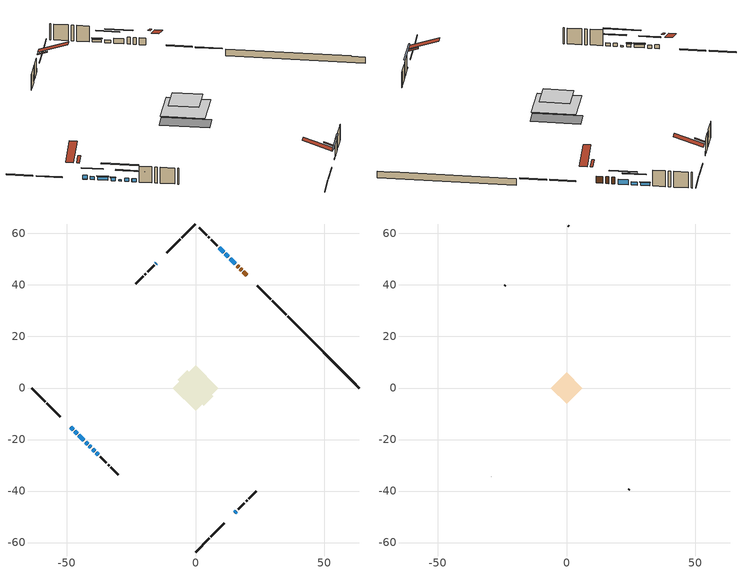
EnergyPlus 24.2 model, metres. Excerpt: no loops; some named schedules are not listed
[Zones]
conditioned space
 floor adiabatic (AdiabaticFloorConstruction): -8.89,0 0,8.89 8.89,0 0,-8.89 z3
 floor foundation (Slab1 construction): -6.97,3.13 -3.13,6.97 6.97,-3.13 3.13,-6.97 z-1.51
 wall outside (RimJoist1 construction): 0,-63.68 5.36,-58.32 / -63.68,0 -58.32,-5.36 / 0,63.68 -5.36,58.32 / 35.15,28.53 29.79,33.89 z0.56:0.86
 wall outside (RimJoist2 construction): 6.02,-57.66 11.25,-52.44 / -57.66,-6.02 -52.44,-11.25 / -6.02,57.66 -11.25,52.44 / 29.13,34.55 23.9,39.78 z0.56:0.86
 wall outside (AdiabaticWallConstruction 1): 19.85,43.84 18.56,45.13 / 17.9,45.78 17.38,46.3 / 16.73,46.96 16.12,47.56 z0.56:2.59
 wall outside (AdiabaticWallConstruction): -48.38,-15.3 -47.48,-16.2 / -15.3,48.38 -15.45,48.23 z0.56:1.78; -46.82,-16.86 -46.01,-17.67 / -42.65,-21.03 -41.84,-21.84 / -38.49,-25.19 -37.68,-26 / 12.81,50.87 11.63,52.06 / 10.97,52.71 9.19,54.49 z0.56:1.48; -45.36,-18.32 -43.31,-20.37 z0.56:1.58; 15.3,-48.38 15.88,-47.8 / -41.19,-22.49 -40.61,-23.07 z0.56:0.92; 15.46,48.22 13.47,50.21 z0.56:2.08; -39.96,-23.73 -39.15,-24.54 z0.56:1.5
 wall outside (Wall1 construction): 16.53,-47.15 19,-44.68 / -37.03,-26.66 -34.56,-29.12 / -16.11,47.57 -18.58,45.11 / 8.53,55.15 6.07,57.61 z0.56:5.44
 wall outside (Wall2 construction): 19.66,-44.03 20.09,-43.6 / -33.9,-29.78 -33.47,-30.21 / -19.23,44.45 -19.66,44.02 / 5.41,58.27 4.98,58.7 z0.56:5.44
 wall outside (Wall3 construction): 20.74,-42.94 23.6,-40.08 / -32.82,-30.87 -29.96,-33.72 / -20.32,43.36 -23.17,40.51 / 4.33,59.36 1.47,62.21 z0.56:5.44
 wall foundation (FoundationWall1 construction): 35.81,27.88,-1.51 35.81,27.88,0.56 60.89,2.79,0.56 60.89,2.79,0.41 63.68,0,0.41 63.68,0,-1.51
 window (WindowConstruction 8): -48.38,-15.3 -47.48,-16.2 z0.56:1.78
 window (WindowConstruction 5): -46.82,-16.86 -46.01,-17.67 z0.56:1.47
 window (WindowConstruction 6): -45.36,-18.33 -43.31,-20.37 z0.56:1.57
 window (WindowConstruction 7): -42.65,-21.03 -41.84,-21.84 z0.56:1.47
 window (WindowConstruction 10): 15.3,-48.38 15.88,-47.8 z0.56:0.92
 window (WindowConstruction 11): -41.19,-22.49 -40.61,-23.07 z0.56:0.92
 window (WindowConstruction 9): -15.3,48.38 -15.45,48.23 z0.56:1.78
 window (WindowConstruction): 15.46,48.22 13.47,50.21 z0.56:2.08
 window (WindowConstruction 1): -39.96,-23.73 -39.15,-24.53 z0.56:1.5
 window (WindowConstruction 2): -38.49,-25.19 -37.68,-26 z0.56:1.47
 window (WindowConstruction 3): 12.81,50.87 11.63,52.06 z0.56:1.47
 window (WindowConstruction 4): 10.97,52.71 9.19,54.49 z0.56:1.47
 door (Door): 19.85,43.84 18.56,45.13 z0.56:2.59
 door (Door 1): 17.9,45.78 17.38,46.3 z0.56:2.59
 door (Door 2): 16.73,46.96 16.12,47.56 z0.56:2.59
 ceiling adiabatic (AdiabaticFloorConstruction): 0,-8.89 8.89,0 0,8.89 -8.89,0 z3
 roof outside (Roof2 construction): 14.65,-49.04,5.44 12.67,-47.06,6.37 12.14,-47.58,6.37 14.12,-49.56,5.44; -49.04,-14.65,5.44 -47.06,-12.67,6.37 -47.58,-12.14,6.37 -49.56,-14.12,5.44; -14.65,49.04,5.44 -12.67,47.06,6.37 -12.14,47.58,6.37 -14.12,49.56,5.44; 20.5,43.18,5.44 18.52,41.2,6.37 19.05,40.68,6.37 21.03,42.66,5.44
attic - vented
 floor to conditioned space (Floor1 construction Reversed): -6.1,0 0,6.1 6.1,0 0,-6.1 z5.44
 wall outside (Wall4 construction): 24.25,-39.43 24.41,-39.27 / -29.31,-34.38 -29.15,-34.53 / -23.83,39.85 -23.99,39.69 / 0.82,62.87 0.66,63.03 z0.56:5.44
 roof outside (Roof1 construction): 13.47,-50.21,5.44 7.53,-44.27,8.24 5.96,-45.84,8.24 11.9,-51.78,5.44; -50.21,-13.47,5.44 -44.27,-7.53,8.24 -45.84,-5.96,8.24 -51.78,-11.9,5.44; -13.47,50.21,5.44 -7.53,44.27,8.24 -5.96,45.84,8.24 -11.9,51.78,5.44; 21.68,42,5.44 15.74,36.06,8.24 17.31,34.49,8.24 23.25,40.43,5.44
shading: -44.19,-19.49 -48.65,-15.04 -48.94,-15.33 -44.48,-19.78 z4.05; -43.17,-20.52 -45.5,-18.18 -45.79,-18.47 -43.46,-20.81 z1.78; -41.7,-21.98 -42.79,-20.89 -43.09,-21.18 -41.99,-22.27 z1.68; 19.36,-44.32 11.82,-51.86 12.11,-52.15 19.65,-44.61 z5.85; -37.13,-26.55 -44.67,-19.01 -44.96,-19.3 -37.42,-26.85 z5.85; 11.65,52.04 17.29,46.4 17.58,46.69 11.94,52.33 z4.66; -37.32,-26.36 -41.78,-21.9 -42.07,-22.19 -37.61,-26.65 z4.08; -35.86,-27.82 -40.31,-23.37 -40.6,-23.66 -36.15,-28.11 z4.05; 9.8,53.88 14.64,49.05 14.93,49.34 10.09,54.17 z4.05; 9.05,54.63 11.11,52.57 11.4,52.86 9.34,54.92 z1.68
[Building]
Building 1: Terrain=Suburbs
[Site:Location]
Erieau AUT_ON: Latitude {deg}=42.25; Longitude {deg}=-81.9; Time Zone {hr}=-5; Elevation {m}=178; Keep Site Location Information=Yes
[Site:GroundTemperature:Shallow]
5.2292, 3.30147, 3.1471, 4.0619, 7.73432, 11.3896, 14.5586, 16.5661, 16.7366, 15.1039, 12.0157, 8.47254
[Site:WaterMainsTemperature]
Calculation Method=Schedule; Temperature Schedule=mains temperature schedule
[Material] Roughness=Rough; Thermal Absorptance=0.9
Name | Thickness {m} | Conductivity {W/m-K} | Density {kg/m3} | Specific Heat {J/kg-K} | Solar Absorptance | Visible Absorptance
asphalt or fiberglass shingles | 0.00635 | 0.162714 | 1121.4 | 1465.45 | 0.4 | 0.4
ceiling loosefill ins | 0.169333 | 0.0480833 | 16.02 | 1046.75 | 0.7 | 0.7
ceiling stud and cavity | 0.1397 | 1.34462 | 65.682 | 1177.47 | 0.7 | 0.7
concrete 4.0 in. | 0.1016 | 1.803125 | 2242.8 | 837.4 | 0.7 | 0.7
concrete 8.0 in. | 0.2032 | 1.803125 | 2242.8 | 837.4 | 0.7 | 0.7
door material | 0.04445 | 0.053851 | 512.64 | 1214.23 | 0.7 | 0.7
door material 1 | 0.04445 | 0.188738 | 512.64 | 1214.23 | 0.7 | 0.7
exterior vertical ins | 0.00748785 | 0.029427 | 32.04 | 1214.23 | 0.7 | 0.7
floor covering | 0.0127 | 0.0433444 | 54.468 | 1339.84 | 0.6 | 0.6
floor rigid ins; wall rigid ins | 0.512978 | 0.029427 | 32.04 | 1214.23 | 0.7 | 0.7
floor stud and cavity | 0.1397 | 1.75129 | 37.0049 | 1207.88 | 0.7 | 0.7
furniture material conditioned space 1 | 0.1524 | 0.115458 | 640.8 | 1214.23 | 0.6 | 0.6
gypsum board | 0.0127 | 0.160291 | 801 | 837.4 | 0.6 | 0.6
gypsum board 1 | 0.0127 | 0.160291 | 801 | 837.4 | 0.7 | 0.7
osb sheathing 0.5 in. | 0.0127 | 0.115458 | 512.64 | 1214.23 | 0.7 | 0.7
osb sheathing 0.75 in. | 0.01905 | 0.115458 | 512.64 | 1214.23 | 0.7 | 0.7
osb sheathing 2.0 in. | 0.0508 | 0.115458 | 512.64 | 1214.23 | 0.7 | 0.7
rim joist rigid ins | 0.051816 | 0.029427 | 32.04 | 1214.23 | 0.7 | 0.7
rim joist stud and cavity | 0.0508 | 0.0296634 | 125.044 | 1163.47 | 0.6 | 0.6
rim joist stud and cavity 1 | 0.0508 | 0.308293 | 125.044 | 1163.47 | 0.6 | 0.6
roof stud and cavity | 0.2032 | 0.120487 | 78.34581 | 1123.46 | 0.7 | 0.7
slab rigid ins | 0.00569924 | 0.029427 | 32.04 | 1214.23 | 0.7 | 0.7
wall stud and cavity | 0.1397 | 0.0823012 | 139.0536 | 1170.24 | 0.7 | 0.7
wall stud and cavity 1 | 0.1397 | 0.120759 | 139.0536 | 1170.24 | 0.7 | 0.7
wall stud and cavity 2 | 0.1397 | 0.0940029 | 139.0536 | 1170.24 | 0.7 | 0.7
wall stud and cavity 3 | 0.0889 | 6.1454 | 50.32683 | 1063.81 | 0.6 | 0.6
wall stud and cavity 4 | 0.0889 | 0.380278 | 52.3479 | 1209.89 | 0.7 | 0.7
wall stud and cavity 5 | 0.0889 | 0.391764 | 83.0341 | 1211.67 | 0.7 | 0.7
wood siding | 0.0254 | 0.102417 | 544.68 | 1172.36 | 0.4 | 0.4
wood siding 1 | 0.00254 | 0.102417 | 544.68 | 1172.36 | 0.4 | 0.4
wood siding 2; wood siding 3; wood siding 4 | 0.0254 | 0.102417 | 544.68 | 1172.36 | 0.7 | 0.7
[WindowMaterial:SimpleGlazingSystem]
Name | U-Factor {W/m2-K} | Solar Heat Gain Coefficient
WindowMaterial | 2.91622 | 0.64
WindowMaterial 1 | 2.9378 | 0.65
WindowMaterial 2 | 3.00196 | 0.53
WindowMaterial 3 | 3.02808 | 0.5
WindowMaterial 4 | 2.97698 | 0.57
WindowMaterial 5 | 3.02297 | 0.49
WindowMaterial 6 | 4.03195 | 0.38
WindowMaterial 7 | 3.06612 | 0.36
[Construction]
AdiabaticFloorConstruction: floor stud and cavity, floor rigid ins, osb sheathing 0.75 in., floor covering
AdiabaticWallConstruction: wood siding 3, wall rigid ins, wall stud and cavity 4, gypsum board
AdiabaticWallConstruction 1: wood siding 4, wall rigid ins, wall stud and cavity 4, gypsum board
Door; Door 2: door material
Door 1: door material 1
Floor1 construction Reversed: gypsum board, ceiling stud and cavity, ceiling loosefill ins
FoundationWall1 construction: concrete 8.0 in., gypsum board 1
furniture construction conditioned space 1: furniture material conditioned space 1
PartitionWallConstruction: gypsum board, wall stud and cavity 5, gypsum board
RimJoist1 construction: wood siding 2, osb sheathing 2.0 in., rim joist stud and cavity
RimJoist2 construction: wood siding 2, rim joist rigid ins, osb sheathing 2.0 in., rim joist stud and cavity 1
Roof1 construction: asphalt or fiberglass shingles
Roof2 construction: asphalt or fiberglass shingles, osb sheathing 0.75 in., roof stud and cavity, gypsum board
Slab1 construction: slab rigid ins, concrete 4.0 in.
Wall1 construction: wood siding, osb sheathing 0.5 in., wall stud and cavity, gypsum board
Wall2 construction: wood siding, osb sheathing 0.5 in., wall stud and cavity 1, gypsum board
Wall3 construction: wood siding, osb sheathing 0.5 in., wall stud and cavity 2, gypsum board
Wall4 construction: wood siding 1, wall stud and cavity 3
WindowConstruction: WindowMaterial
WindowConstruction 1: WindowMaterial 1
WindowConstruction 10; WindowConstruction 11: WindowMaterial 7
WindowConstruction 2; WindowConstruction 5; WindowConstruction 7: WindowMaterial 2
WindowConstruction 3; WindowConstruction 4: WindowMaterial 3
WindowConstruction 6: WindowMaterial 4
WindowConstruction 8: WindowMaterial 5
WindowConstruction 9: WindowMaterial 6
[Zone] Multiplier=1; Part of Total Floor Area=Yes
Name | Volume {m3}
attic - vented | 33.8227
conditioned space | 572.2
[Space]
Name | Zone | Volume {m3}
attic - vented 1 | attic - vented | 33.8227
conditioned space 1 | conditioned space | 572.2
[ZoneInfiltration:EffectiveLeakageArea]
infil attic - vented 1: Zone or Space=attic - vented 1; Schedule=Always On Discrete; Effective Air Leakage Area {cm2}=3571.2; Stack Coefficient=0.000533861; Wind Coefficient=1.56111e-05
[ZoneMixing]
whole house fan mix: Zone or Space=attic - vented; Schedule=Always On Continuous; Design Flow Rate Calculation Method=Flow/Zone; Design Flow Rate {m3/s}=0; Source Zone or Space=conditioned space
[SurfaceProperty:ExposedFoundationPerimeter]
Slab1: Exposed Perimeter Calculation Method=TotalExposedPerimeter; Total Exposed Perimeter {m}=39.422
[InternalMass] Zone or ZoneList=conditioned space; Space or SpaceList=conditioned space 1
Name | Construction | Surface Area {m2}
furniture mass conditioned space 1 | furniture construction conditioned space 1 | 94.2799
partition wall mass | PartitionWallConstruction | 235.7
[Lights]
interior lighting: Zone or ZoneList or Space or SpaceList=conditioned space 1; Schedule=interior lighting schedule; Design Level Calculation Method=LightingLevel; Lighting Level {W}=343.2; Return Air Fraction=0; Fraction Radiant=0.6; Fraction Visible=0.2; Fraction Replaceable=1
[People]
occupants: Zone or ZoneList or Space or SpaceList=conditioned space 1; Number of People Schedule=occupants schedule; Number of People Calculation Method=People; Number of People=3; Fraction Radiant=0.314171; Sensible Heat Fraction=0.56303; Activity Level Schedule=occupants activity schedule; Carbon Dioxide Generation Rate {m3/s-W}=0; Enable ASHRAE 55 Comfort Warnings=No; Mean Radiant Temperature Calculation Type=EnclosureAveraged
[ElectricEquipment] Zone or ZoneList or Space or SpaceList=conditioned space 1; Design Level Calculation Method=EquipmentLevel
Name | Schedule | Design Level {W} | Fraction Latent | Fraction Radiant | Fraction Lost
clothes dryer | clothes dryer schedule | 140.772 | 0.015 | 0.081 | 0.85
clothes washer | clothes washer schedule | 32.1985 | 0.03 | 0.162 | 0.7
cooking range | cooking range schedule | 215.147 | 0.08 | 0.432 | 0.2
dishwasher | dishwasher schedule | 66.8632 | 0.3 | 0.18 | 0.4
fridge | fridge schedule | 72.9452 | 0 | 0.6 | 0
mech vent bath fan 0 | mech vent bath fan 0 schedule | 50.2 | 0 | 0 | 1
mech vent bath fan 1 | mech vent bath fan 1 schedule | 50.2 | 0 | 0 | 1
mech vent house fan | mech vent house fan schedule | 0 | 0 | 0 | 1
mech vent house fan cfis | mech vent house fan cfis schedule | 0 | 0 | 0 | 0
misc plug loads | misc plug loads schedule | 494.7 | 0.045 | 0.513 | 0.1
whole house fan | Always On Discrete | 0 | 0 | 0 | 1
[OtherEquipment] Zone or ZoneList or Space or SpaceList=conditioned space 1; Design Level Calculation Method=EquipmentLevel
Name | Fuel Type | Schedule | Design Level {W} | Fraction Latent | Fraction Radiant | Fraction Lost
clothes dryer 1 | Electricity | clothes dryer schedule | 0 | 0.015 | 0.081 | 0.85
cooking range 1 | Electricity | cooking range schedule | 0 | 0.08 | 0.432 | 0.2
general water use latent | None | general water use schedule | 62.594 | 1 | 0 | 0
general water use sensible | None | general water use schedule | -61.6891 | 0 | 0.6 | 0
mech vent house fan latent load | None | Always On Discrete | 0 | 1 | 0 | 0
mech vent house fan sensible load | None | Always On Discrete | 0 | 0 | 0 | 0
water heater energy adjustment1 | NaturalGas | Always On Discrete | 0.01 | 0 | 0 | 1
[ZoneInfiltration:DesignFlowRate] Zone or ZoneList or Space or SpaceList=conditioned space 1; Schedule=Always On Discrete; Design Flow Rate Calculation Method=Flow/Zone; Design Flow Rate {m3/s}=0
infil flow; natural vent flow; whole house fan flow
[Foundation:Kiva]
Foundation Kiva 1: Initial Indoor Air Temperature {C}=18; Wall Height Above Grade {m}=0.559979; Wall Depth Below Slab {m}=0.2032; Custom Block Material Name 1=exterior vertical ins; Custom Block Depth 1 {m}=2.06999; Custom Block X Position 1 {m}=0.2159; Custom Block Z Position 1 {m}=0
[Foundation:Kiva:Settings]
Soil Conductivity {W/m-K}=0.849921; Soil Density {kg/m3}=1842.3; Soil Specific Heat {J/kg-K}=418.7; Ground Solar Absorptivity=0.9; Ground Thermal Absorptivity=0.9; Ground Surface Roughness {m}=0.03; Far-Field Width {m}=40; Deep-Ground Boundary Condition=ZeroFlux; Deep-Ground Depth {m}=40; Minimum Cell Dimension {m}=0.2; Maximum Cell Growth Coefficient=3; Simulation Timestep=Timestep
[Exterior:Lights]
exterior lighting: Schedule=exterior lighting schedule; Design Level {W}=75.6
[Schedule:Constant]
Name | Hourly Value
Always On Continuous; mech vent house fan schedule; mech vent house fan cfis schedule; Always On Discrete | 1
occupants activity schedule | 117.228
fridge schedule | 0
[Schedule:Week:Daily]
interior lighting schedule Week Rule - Jan1-Jan27: interior lighting schedule day, interior lighting schedule day, interior lighting schedule day, interior lighting schedule day, interior lighting schedule day, interior lighting schedule day, interior lighting schedule day, interior lighting schedule default day, interior lighting schedule default day, interior lighting schedule default day, interior lighting schedule default day, interior lighting schedule default day
interior lighting schedule Week Rule - Jan28-Feb3: interior lighting schedule day, interior lighting schedule day, interior lighting schedule day, interior lighting schedule day, interior lighting schedule day 1, interior lighting schedule day 1, interior lighting schedule day 1, interior lighting schedule default day, interior lighting schedule default day, interior lighting schedule default day, interior lighting schedule default day, interior lighting schedule default day
interior lighting schedule Week Rule - Feb4-Feb24: interior lighting schedule day 1, interior lighting schedule day 1, interior lighting schedule day 1, interior lighting schedule day 1, interior lighting schedule day 1, interior lighting schedule day 1, interior lighting schedule day 1, interior lighting schedule default day, interior lighting schedule default day, interior lighting schedule default day, interior lighting schedule default day, interior lighting schedule default day
interior lighting schedule Week Rule - Feb25-Mar3: interior lighting schedule day 1, interior lighting schedule day 1, interior lighting schedule day 1, interior lighting schedule day 1, interior lighting schedule day 2, interior lighting schedule day 2, interior lighting schedule day 2, interior lighting schedule default day, interior lighting schedule default day, interior lighting schedule default day, interior lighting schedule default day, interior lighting schedule default day
interior lighting schedule Week Rule - Mar4-Mar31: interior lighting schedule day 2, interior lighting schedule day 2, interior lighting schedule day 2, interior lighting schedule day 2, interior lighting schedule day 2, interior lighting schedule day 2, interior lighting schedule day 2, interior lighting schedule default day, interior lighting schedule default day, interior lighting schedule default day, interior lighting schedule default day, interior lighting schedule default day
interior lighting schedule Week Rule - Apr1-Apr28: interior lighting schedule day 3, interior lighting schedule day 3, interior lighting schedule day 3, interior lighting schedule day 3, interior lighting schedule day 3, interior lighting schedule day 3, interior lighting schedule day 3, interior lighting schedule default day, interior lighting schedule default day, interior lighting schedule default day, interior lighting schedule default day, interior lighting schedule default day
interior lighting schedule Week Rule - Apr29-May5: interior lighting schedule day 3, interior lighting schedule day 3, interior lighting schedule day 4, interior lighting schedule day 4, interior lighting schedule day 4, interior lighting schedule day 4, interior lighting schedule day 4, interior lighting schedule default day, interior lighting schedule default day, interior lighting schedule default day, interior lighting schedule default day, interior lighting schedule default day
interior lighting schedule Week Rule - May6-May26: interior lighting schedule day 4, interior lighting schedule day 4, interior lighting schedule day 4, interior lighting schedule day 4, interior lighting schedule day 4, interior lighting schedule day 4, interior lighting schedule day 4, interior lighting schedule default day, interior lighting schedule default day, interior lighting schedule default day, interior lighting schedule default day, interior lighting schedule default day
interior lighting schedule Week Rule - May27-Jun2: interior lighting schedule day 4, interior lighting schedule day 4, interior lighting schedule day 4, interior lighting schedule day 4, interior lighting schedule day 4, interior lighting schedule day 5, interior lighting schedule day 5, interior lighting schedule default day, interior lighting schedule default day, interior lighting schedule default day, interior lighting schedule default day, interior lighting schedule default day
interior lighting schedule Week Rule - Jun3-Jun30: interior lighting schedule day 5, interior lighting schedule day 5, interior lighting schedule day 5, interior lighting schedule day 5, interior lighting schedule day 5, interior lighting schedule day 5, interior lighting schedule day 5, interior lighting schedule default day, interior lighting schedule default day, interior lighting schedule default day, interior lighting schedule default day, interior lighting schedule default day
interior lighting schedule Week Rule - Jul1-Jul28: interior lighting schedule day 6, interior lighting schedule day 6, interior lighting schedule day 6, interior lighting schedule day 6, interior lighting schedule day 6, interior lighting schedule day 6, interior lighting schedule day 6, interior lighting schedule default day, interior lighting schedule default day, interior lighting schedule default day, interior lighting schedule default day, interior lighting schedule default day
interior lighting schedule Week Rule - Jul29-Aug4: interior lighting schedule day 6, interior lighting schedule day 6, interior lighting schedule day 6, interior lighting schedule day 7, interior lighting schedule day 7, interior lighting schedule day 7, interior lighting schedule day 7, interior lighting schedule default day, interior lighting schedule default day, interior lighting schedule default day, interior lighting schedule default day, interior lighting schedule default day
interior lighting schedule Week Rule - Aug5-Aug25: interior lighting schedule day 7, interior lighting schedule day 7, interior lighting schedule day 7, interior lighting schedule day 7, interior lighting schedule day 7, interior lighting schedule day 7, interior lighting schedule day 7, interior lighting schedule default day, interior lighting schedule default day, interior lighting schedule default day, interior lighting schedule default day, interior lighting schedule default day
interior lighting schedule Week Rule - Aug26-Sep1: interior lighting schedule day 7, interior lighting schedule day 7, interior lighting schedule day 7, interior lighting schedule day 7, interior lighting schedule day 7, interior lighting schedule day 7, interior lighting schedule day 8, interior lighting schedule default day, interior lighting schedule default day, interior lighting schedule default day, interior lighting schedule default day, interior lighting schedule default day
interior lighting schedule Week Rule - Sep2-Sep29: interior lighting schedule day 8, interior lighting schedule day 8, interior lighting schedule day 8, interior lighting schedule day 8, interior lighting schedule day 8, interior lighting schedule day 8, interior lighting schedule day 8, interior lighting schedule default day, interior lighting schedule default day, interior lighting schedule default day, interior lighting schedule default day, interior lighting schedule default day
interior lighting schedule Week Rule - Sep30-Oct6: interior lighting schedule day 8, interior lighting schedule day 9, interior lighting schedule day 9, interior lighting schedule day 9, interior lighting schedule day 9, interior lighting schedule day 9, interior lighting schedule day 9, interior lighting schedule default day, interior lighting schedule default day, interior lighting schedule default day, interior lighting schedule default day, interior lighting schedule default day
interior lighting schedule Week Rule - Oct7-Oct27: interior lighting schedule day 9, interior lighting schedule day 9, interior lighting schedule day 9, interior lighting schedule day 9, interior lighting schedule day 9, interior lighting schedule day 9, interior lighting schedule day 9, interior lighting schedule default day, interior lighting schedule default day, interior lighting schedule default day, interior lighting schedule default day, interior lighting schedule default day
interior lighting schedule Week Rule - Oct28-Nov3: interior lighting schedule day 9, interior lighting schedule day 9, interior lighting schedule day 9, interior lighting schedule day 9, interior lighting schedule day 10, interior lighting schedule day 10, interior lighting schedule day 10, interior lighting schedule default day, interior lighting schedule default day, interior lighting schedule default day, interior lighting schedule default day, interior lighting schedule default day
interior lighting schedule Week Rule - Nov4-Nov24: interior lighting schedule day 10, interior lighting schedule day 10, interior lighting schedule day 10, interior lighting schedule day 10, interior lighting schedule day 10, interior lighting schedule day 10, interior lighting schedule day 10, interior lighting schedule default day, interior lighting schedule default day, interior lighting schedule default day, interior lighting schedule default day, interior lighting schedule default day
interior lighting schedule Week Rule - Nov25-Dec1: interior lighting schedule day 10, interior lighting schedule day 10, interior lighting schedule day 10, interior lighting schedule day 10, interior lighting schedule day 10, interior lighting schedule day 10, interior lighting schedule day 11, interior lighting schedule default day, interior lighting schedule default day, interior lighting schedule default day, interior lighting schedule default day, interior lighting schedule default day
interior lighting schedule Week Rule - Dec2-Dec31: interior lighting schedule day 11, interior lighting schedule day 11, interior lighting schedule day 11, interior lighting schedule day 11, interior lighting schedule day 11, interior lighting schedule day 11, interior lighting schedule day 11, interior lighting schedule default day, interior lighting schedule default day, interior lighting schedule default day, interior lighting schedule default day, interior lighting schedule default day
occupants schedule Week Rule - Jan1-Dec31: occupants schedule day, occupants schedule day, occupants schedule day, occupants schedule day, occupants schedule day, occupants schedule day, occupants schedule day, occupants schedule default day, occupants schedule default day, occupants schedule default day, occupants schedule default day, occupants schedule default day
clothes dryer schedule Week Rule - Jan1-Dec31: clothes dryer schedule day, clothes dryer schedule day, clothes dryer schedule day, clothes dryer schedule day, clothes dryer schedule day, clothes dryer schedule day, clothes dryer schedule day, clothes dryer schedule default day, clothes dryer schedule default day, clothes dryer schedule default day, clothes dryer schedule default day, clothes dryer schedule default day
clothes washer schedule Week Rule - Jan1-Dec31: clothes washer schedule day, clothes washer schedule day, clothes washer schedule day, clothes washer schedule day, clothes washer schedule day, clothes washer schedule day, clothes washer schedule day, clothes washer schedule default day, clothes washer schedule default day, clothes washer schedule default day, clothes washer schedule default day, clothes washer schedule default day
cooking range schedule Week Rule - Jan1-Dec31: cooking range schedule day, cooking range schedule day, cooking range schedule day, cooking range schedule day, cooking range schedule day, cooking range schedule day, cooking range schedule day, cooking range schedule default day, cooking range schedule default day, cooking range schedule default day, cooking range schedule default day, cooking range schedule default day
dishwasher schedule Week Rule - Jan1-Dec31: dishwasher schedule day, dishwasher schedule day, dishwasher schedule day, dishwasher schedule day, dishwasher schedule day, dishwasher schedule day, dishwasher schedule day, dishwasher schedule default day, dishwasher schedule default day, dishwasher schedule default day, dishwasher schedule default day, dishwasher schedule default day
mech vent bath fan 0 schedule Week Rule - Jan1-Dec31: mech vent bath fan 0 schedule day, mech vent bath fan 0 schedule day, mech vent bath fan 0 schedule day, mech vent bath fan 0 schedule day, mech vent bath fan 0 schedule day, mech vent bath fan 0 schedule day, mech vent bath fan 0 schedule day, mech vent bath fan 0 schedule default day, mech vent bath fan 0 schedule default day, mech vent bath fan 0 schedule default day, mech vent bath fan 0 schedule default day, mech vent bath fan 0 schedule default day
mech vent bath fan 1 schedule Week Rule - Jan1-Dec31: mech vent bath fan 1 schedule day, mech vent bath fan 1 schedule day, mech vent bath fan 1 schedule day, mech vent bath fan 1 schedule day, mech vent bath fan 1 schedule day, mech vent bath fan 1 schedule day, mech vent bath fan 1 schedule day, mech vent bath fan 1 schedule default day, mech vent bath fan 1 schedule default day, mech vent bath fan 1 schedule default day, mech vent bath fan 1 schedule default day, mech vent bath fan 1 schedule default day
misc plug loads schedule Week Rule - Jan1-Dec31: misc plug loads schedule day, misc plug loads schedule day, misc plug loads schedule day, misc plug loads schedule day, misc plug loads schedule day, misc plug loads schedule day, misc plug loads schedule day, misc plug loads schedule default day, misc plug loads schedule default day, misc plug loads schedule default day, misc plug loads schedule default day, misc plug loads schedule default day
general water use schedule Week Rule - Jan1-Dec31: general water use schedule day, general water use schedule day, general water use schedule day, general water use schedule day, general water use schedule day, general water use schedule day, general water use schedule day, general water use schedule default day, general water use schedule default day, general water use schedule default day, general water use schedule default day, general water use schedule default day
exterior lighting schedule Week Rule - Jan1-Jan27: exterior lighting schedule day, exterior lighting schedule day, exterior lighting schedule day, exterior lighting schedule day, exterior lighting schedule day, exterior lighting schedule day, exterior lighting schedule day, exterior lighting schedule default day, exterior lighting schedule default day, exterior lighting schedule default day, exterior lighting schedule default day, exterior lighting schedule default day
exterior lighting schedule Week Rule - Jan28-Feb3: exterior lighting schedule day, exterior lighting schedule day, exterior lighting schedule day, exterior lighting schedule day, exterior lighting schedule day 1, exterior lighting schedule day 1, exterior lighting schedule day 1, exterior lighting schedule default day, exterior lighting schedule default day, exterior lighting schedule default day, exterior lighting schedule default day, exterior lighting schedule default day
exterior lighting schedule Week Rule - Feb4-Feb24: exterior lighting schedule day 1, exterior lighting schedule day 1, exterior lighting schedule day 1, exterior lighting schedule day 1, exterior lighting schedule day 1, exterior lighting schedule day 1, exterior lighting schedule day 1, exterior lighting schedule default day, exterior lighting schedule default day, exterior lighting schedule default day, exterior lighting schedule default day, exterior lighting schedule default day
exterior lighting schedule Week Rule - Feb25-Mar3: exterior lighting schedule day 1, exterior lighting schedule day 1, exterior lighting schedule day 1, exterior lighting schedule day 1, exterior lighting schedule day 2, exterior lighting schedule day 2, exterior lighting schedule day 2, exterior lighting schedule default day, exterior lighting schedule default day, exterior lighting schedule default day, exterior lighting schedule default day, exterior lighting schedule default day
exterior lighting schedule Week Rule - Mar4-Mar31: exterior lighting schedule day 2, exterior lighting schedule day 2, exterior lighting schedule day 2, exterior lighting schedule day 2, exterior lighting schedule day 2, exterior lighting schedule day 2, exterior lighting schedule day 2, exterior lighting schedule default day, exterior lighting schedule default day, exterior lighting schedule default day, exterior lighting schedule default day, exterior lighting schedule default day
exterior lighting schedule Week Rule - Apr1-Apr28: exterior lighting schedule day 3, exterior lighting schedule day 3, exterior lighting schedule day 3, exterior lighting schedule day 3, exterior lighting schedule day 3, exterior lighting schedule day 3, exterior lighting schedule day 3, exterior lighting schedule default day, exterior lighting schedule default day, exterior lighting schedule default day, exterior lighting schedule default day, exterior lighting schedule default day
exterior lighting schedule Week Rule - Apr29-May5: exterior lighting schedule day 3, exterior lighting schedule day 3, exterior lighting schedule day 4, exterior lighting schedule day 4, exterior lighting schedule day 4, exterior lighting schedule day 4, exterior lighting schedule day 4, exterior lighting schedule default day, exterior lighting schedule default day, exterior lighting schedule default day, exterior lighting schedule default day, exterior lighting schedule default day
exterior lighting schedule Week Rule - May6-May26: exterior lighting schedule day 4, exterior lighting schedule day 4, exterior lighting schedule day 4, exterior lighting schedule day 4, exterior lighting schedule day 4, exterior lighting schedule day 4, exterior lighting schedule day 4, exterior lighting schedule default day, exterior lighting schedule default day, exterior lighting schedule default day, exterior lighting schedule default day, exterior lighting schedule default day
exterior lighting schedule Week Rule - May27-Jun2: exterior lighting schedule day 4, exterior lighting schedule day 4, exterior lighting schedule day 4, exterior lighting schedule day 4, exterior lighting schedule day 4, exterior lighting schedule day 5, exterior lighting schedule day 5, exterior lighting schedule default day, exterior lighting schedule default day, exterior lighting schedule default day, exterior lighting schedule default day, exterior lighting schedule default day
exterior lighting schedule Week Rule - Jun3-Jun30: exterior lighting schedule day 5, exterior lighting schedule day 5, exterior lighting schedule day 5, exterior lighting schedule day 5, exterior lighting schedule day 5, exterior lighting schedule day 5, exterior lighting schedule day 5, exterior lighting schedule default day, exterior lighting schedule default day, exterior lighting schedule default day, exterior lighting schedule default day, exterior lighting schedule default day
exterior lighting schedule Week Rule - Jul1-Jul28: exterior lighting schedule day 6, exterior lighting schedule day 6, exterior lighting schedule day 6, exterior lighting schedule day 6, exterior lighting schedule day 6, exterior lighting schedule day 6, exterior lighting schedule day 6, exterior lighting schedule default day, exterior lighting schedule default day, exterior lighting schedule default day, exterior lighting schedule default day, exterior lighting schedule default day
exterior lighting schedule Week Rule - Jul29-Aug4: exterior lighting schedule day 6, exterior lighting schedule day 6, exterior lighting schedule day 6, exterior lighting schedule day 7, exterior lighting schedule day 7, exterior lighting schedule day 7, exterior lighting schedule day 7, exterior lighting schedule default day, exterior lighting schedule default day, exterior lighting schedule default day, exterior lighting schedule default day, exterior lighting schedule default day
exterior lighting schedule Week Rule - Aug5-Aug25: exterior lighting schedule day 7, exterior lighting schedule day 7, exterior lighting schedule day 7, exterior lighting schedule day 7, exterior lighting schedule day 7, exterior lighting schedule day 7, exterior lighting schedule day 7, exterior lighting schedule default day, exterior lighting schedule default day, exterior lighting schedule default day, exterior lighting schedule default day, exterior lighting schedule default day
exterior lighting schedule Week Rule - Aug26-Sep1: exterior lighting schedule day 7, exterior lighting schedule day 7, exterior lighting schedule day 7, exterior lighting schedule day 7, exterior lighting schedule day 7, exterior lighting schedule day 7, exterior lighting schedule day 8, exterior lighting schedule default day, exterior lighting schedule default day, exterior lighting schedule default day, exterior lighting schedule default day, exterior lighting schedule default day
[Schedule:Year]
interior lighting schedule: interior lighting schedule Week Rule - Jan1-Jan27, 1, 1, 1, 27, interior lighting schedule Week Rule - Jan28-Feb3, 1, 28, 2, 3, interior lighting schedule Week Rule - Feb4-Feb24, 2, 4, 2, 24, interior lighting schedule Week Rule - Feb25-Mar3, 2, 25, 3, 3, interior lighting schedule Week Rule - Mar4-Mar31, 3, 4, 3, 31, interior lighting schedule Week Rule - Apr1-Apr28, 4, 1, 4, 28, interior lighting schedule Week Rule - Apr29-May5, 4, 29, 5, 5, interior lighting schedule Week Rule - May6-May26, 5, 6, 5, 26, interior lighting schedule Week Rule - May27-Jun2, 5, 27, 6, 2, interior lighting schedule Week Rule - Jun3-Jun30, 6, 3, 6, 30, interior lighting schedule Week Rule - Jul1-Jul28, 7, 1, 7, 28, interior lighting schedule Week Rule - Jul29-Aug4, 7, 29, 8, 4, interior lighting schedule Week Rule - Aug5-Aug25, 8, 5, 8, 25, interior lighting schedule Week Rule - Aug26-Sep1, 8, 26, 9, 1, interior lighting schedule Week Rule - Sep2-Sep29, 9, 2, 9, 29, interior lighting schedule Week Rule - Sep30-Oct6, 9, 30, 10, 6, interior lighting schedule Week Rule - Oct7-Oct27, 10, 7, 10, 27, interior lighting schedule Week Rule - Oct28-Nov3, 10, 28, 11, 3, interior lighting schedule Week Rule - Nov4-Nov24, 11, 4, 11, 24, interior lighting schedule Week Rule - Nov25-Dec1, 11, 25, 12, 1, interior lighting schedule Week Rule - Dec2-Dec31, 12, 2, 12, 31
occupants schedule: occupants schedule Week Rule - Jan1-Dec31, 1, 1, 12, 31
clothes dryer schedule: clothes dryer schedule Week Rule - Jan1-Dec31, 1, 1, 12, 31
clothes washer schedule: clothes washer schedule Week Rule - Jan1-Dec31, 1, 1, 12, 31
cooking range schedule: cooking range schedule Week Rule - Jan1-Dec31, 1, 1, 12, 31
dishwasher schedule: dishwasher schedule Week Rule - Jan1-Dec31, 1, 1, 12, 31
mech vent bath fan 0 schedule: mech vent bath fan 0 schedule Week Rule - Jan1-Dec31, 1, 1, 12, 31
mech vent bath fan 1 schedule: mech vent bath fan 1 schedule Week Rule - Jan1-Dec31, 1, 1, 12, 31
misc plug loads schedule: misc plug loads schedule Week Rule - Jan1-Dec31, 1, 1, 12, 31
general water use schedule: general water use schedule Week Rule - Jan1-Dec31, 1, 1, 12, 31
exterior lighting schedule: exterior lighting schedule Week Rule - Jan1-Jan27, 1, 1, 1, 27, exterior lighting schedule Week Rule - Jan28-Feb3, 1, 28, 2, 3, exterior lighting schedule Week Rule - Feb4-Feb24, 2, 4, 2, 24, exterior lighting schedule Week Rule - Feb25-Mar3, 2, 25, 3, 3, exterior lighting schedule Week Rule - Mar4-Mar31, 3, 4, 3, 31, exterior lighting schedule Week Rule - Apr1-Apr28, 4, 1, 4, 28, exterior lighting schedule Week Rule - Apr29-May5, 4, 29, 5, 5, exterior lighting schedule Week Rule - May6-May26, 5, 6, 5, 26, exterior lighting schedule Week Rule - May27-Jun2, 5, 27, 6, 2, exterior lighting schedule Week Rule - Jun3-Jun30, 6, 3, 6, 30, exterior lighting schedule Week Rule - Jul1-Jul28, 7, 1, 7, 28, exterior lighting schedule Week Rule - Jul29-Aug4, 7, 29, 8, 4, exterior lighting schedule Week Rule - Aug5-Aug25, 8, 5, 8, 25, exterior lighting schedule Week Rule - Aug26-Sep1, 8, 26, 9, 1, exterior lighting schedule Week Rule - Sep2-Sep29, 9, 2, 9, 29, exterior lighting schedule Week Rule - Sep30-Oct6, 9, 30, 10, 6, exterior lighting schedule Week Rule - Oct7-Oct27, 10, 7, 10, 27, exterior lighting schedule Week Rule - Oct28-Nov3, 10, 28, 11, 3, exterior lighting schedule Week Rule - Nov4-Nov24, 11, 4, 11, 24, exterior lighting schedule Week Rule - Nov25-Dec1, 11, 25, 12, 1, exterior lighting schedule Week Rule - Dec2-Dec31, 12, 2, 12, 31
[Schedule:Compact]
mains temperature schedule: Through: 01/01, For: AllDays, Until: 24:00, 8.89333, Through: 01/02, For: AllDays, Until: 24:00, 8.82722, Through: 01/03, For: AllDays, Until: 24:00, 8.76167, Through: 01/04, For: AllDays, Until: 24:00, 8.69778, Through: 01/05, For: AllDays, Until: 24:00, 8.635, Through: 01/06, For: AllDays, Until: 24:00, 8.57333, Through: 01/07, For: AllDays, Until: 24:00, 8.51333, Through: 01/08, For: AllDays, Until: 24:00, 8.455, Through: 01/09, For: AllDays, Until: 24:00, 8.39778, Through: 01/10, For: AllDays, Until: 24:00, 8.34167, Through: 01/11, For: AllDays, Until: 24:00, 8.28722, Through: 01/12, For: AllDays, Until: 24:00, 8.23444, Through: 01/13, For: AllDays, Until: 24:00, 8.18278, Through: 01/14, For: AllDays, Until: 24:00, 8.13222, Through: 01/15, For: AllDays, Until: 24:00, 8.08389, Through: 01/16, For: AllDays, Until: 24:00, 8.03667, Through: 01/17, For: AllDays, Until: 24:00, 7.99111, Through: 01/18, For: AllDays, Until: 24:00, 7.94667, Through: 01/19, For: AllDays, Until: 24:00, 7.90389, Through: 01/20, For: AllDays, Until: 24:00, 7.86278, Through: 01/21, For: AllDays, Until: 24:00, 7.82333, Through: 01/22, For: AllDays, Until: 24:00, 7.78556, Through: 01/23, For: AllDays, Until: 24:00, 7.74889, Through: 01/24, For: AllDays, Until: 24:00, 7.71444, Through: 01/25, For: AllDays, Until: 24:00, 7.68111, Through: 01/26, For: AllDays, Until: 24:00, 7.64944, Through: 01/27, For: AllDays, Until: 24:00, 7.61944, Through: 01/28, For: AllDays, Until: 24:00, 7.59111, Through: 01/29, For: AllDays, Until: 24:00, 7.56444, Through: 01/30, For: AllDays, Until: 24:00, 7.53944, Through: 01/31, For: AllDays, Until: 24:00, 7.51611, Through: 02/01, For: AllDays, Until: 24:00, 7.49444, Through: 02/02, For: AllDays, Until: 24:00, 7.47389, Through: 02/03, For: AllDays, Until: 24:00, 7.45556, Through: 02/04, For: AllDays, Until: 24:00, 7.43889, Through: 02/05, For: AllDays, Until: 24:00, 7.42389, Through: 02/06, For: AllDays, Until: 24:00, 7.41056, Through: 02/07, For: AllDays, Until: 24:00, 7.39889, Through: 02/08, For: AllDays, Until: 24:00, 7.38833, Through: 02/09, For: AllDays, Until: 24:00, 7.38, Through: 02/10, For: AllDays, Until: 24:00, 7.37389, Through: 02/11, For: AllDays, Until: 24:00, 7.36889, Through: 02/12, For: AllDays, Until: 24:00, 7.36556, Through: 02/13, For: AllDays, Until: 24:00, 7.36389, Through: 02/14, For: AllDays, Until: 24:00, 7.36389, Through: 02/15, For: AllDays, Until: 24:00, 7.36611, Through: 02/16, For: AllDays, Until: 24:00, 7.36944, Through: 02/17, For: AllDays, Until: 24:00, 7.375, Through: 02/18, For: AllDays, Until: 24:00, 7.38167, Through: 02/19, For: AllDays, Until: 24:00, 7.39056, Through: 02/20, For: AllDays, Until: 24:00, 7.40056, Through: 02/21, For: AllDays, Until: 24:00, 7.41278, Through: 02/22, For: AllDays, Until: 24:00, 7.42667, Through: 02/23, For: AllDays, Until: 24:00, 7.44222, Through: 02/24, For: AllDays, Until: 24:00, 7.45889, Through: 02/25, For: AllDays, Until: 24:00, 7.47778, Through: 02/26, For: AllDays, Until: 24:00, 7.49833, Through: 02/27, For: AllDays, Until: 24:00, 7.52056, Through: 02/28, For: AllDays, Until: 24:00, 7.54444, Through: 03/01, For: AllDays, Until: 24:00, 7.56944, Through: 03/02, For: AllDays, Until: 24:00, 7.59667, Through: 03/03, For: AllDays, Until: 24:00, 7.62556, Through: 03/04, For: AllDays, Until: 24:00, 7.65556, Through: 03/05, For: AllDays, Until: 24:00, 7.68778, Through: 03/06, For: AllDays, Until: 24:00, 7.72111, Through: 03/07, For: AllDays, Until: 24:00, 7.75611, Through: 03/08, For: AllDays, Until: 24:00, 7.79278, Through: 03/09, For: AllDays, Until: 24:00, 7.83111, Through: 03/10, For: AllDays, Until: 24:00, 7.87111, Through: 03/11, For: AllDays, Until: 24:00, 7.91222, Through: 03/12, For: AllDays, Until: 24:00, 7.95556, Through: 03/13, For: AllDays, Until: 24:00, 8, Through: 03/14, For: AllDays, Until: 24:00, 8.04556, Through: 03/15, For: AllDays, Until: 24:00, 8.09333, Through: 03/16, For: AllDays, Until: 24:00, 8.14222, Through: 03/17, For: AllDays, Until: 24:00, 8.19278, Through: 03/18, For: AllDays, Until: 24:00, 8.24444, Through: 03/19, For: AllDays, Until: 24:00, 8.29778, Through: 03/20, For: AllDays, Until: 24:00, 8.35278, Through: 03/21, For: AllDays, Until: 24:00, 8.40889, Through: 03/22, For: AllDays, Until: 24:00, 8.46611, Through: 03/23, For: AllDays, Until: 24:00, 8.52556, Through: 03/24, For: AllDays, Until: 24:00, 8.58556, Through: 03/25, For: AllDays, Until: 24:00, 8.64722, Through: 03/26, For: AllDays, Until: 24:00, 8.71, Through: 03/27, For: AllDays, Until: 24:00, 8.77444, Through: 03/28, For: AllDays, Until: 24:00, 8.84, Through: 03/29, For: AllDays, Until: 24:00, 8.90667, Through: 03/30, For: AllDays, Until: 24:00, 8.975, Through: 03/31, For: AllDays, Until: 24:00, 9.04389, Through: 04/01, For: AllDays, Until: 24:00, 9.11444, Through: 04/02, For: AllDays, Until: 24:00, 9.18611, Through: 04/03, For: AllDays, Until: 24:00, 9.25889, Through: 04/04, For: AllDays, Until: 24:00, 9.33278, Through: 04/05, For: AllDays, Until: 24:00, 9.40833, Through: 04/06, For: AllDays, Until: 24:00, 9.48444, Through: 04/07, For: AllDays, Until: 24:00, 9.56167, Through: 04/08, For: AllDays, Until: 24:00, 9.64, Through: 04/09, For: AllDays, Until: 24:00, 9.71889, Through: 04/10, For: AllDays, Until: 24:00, 9.79944, Through: 04/11, For: AllDays, Until: 24:00, 9.88056, Through: 04/12, For: AllDays, Until: 24:00, 9.96333, Through: 04/13, For: AllDays, Until: 24:00, 10.0461, Through: 04/14, For: AllDays, Until: 24:00, 10.1306, Through: 04/15, For: AllDays, Until: 24:00, 10.2156, Through: 04/16, For: AllDays, Until: 24:00, 10.3011, Through: 04/17, For: AllDays, Until: 24:00, 10.3878, Through: 04/18, For: AllDays, Until: 24:00, 10.4756, Through: 04/19, For: AllDays, Until: 24:00, 10.5639, Through: 04/20, For: AllDays, Until: 24:00, 10.6528, Through: 04/21, For: AllDays, Until: 24:00, 10.7422, Through: 04/22, For: AllDays, Until: 24:00, 10.8328, Through: 04/23, For: AllDays, Until: 24:00, 10.9239, Through: 04/24, For: AllDays, Until: 24:00, 11.0156, Through: 04/25, For: AllDays, Until: 24:00, 11.1083, Through: 04/26, For: AllDays, Until: 24:00, 11.2011, Through: 04/27, For: AllDays, Until: 24:00, 11.295, Through: 04/28, For: AllDays, Until: 24:00, 11.3889, Through: 04/29, For: AllDays, Until: 24:00, 11.4833, Through: 04/30, For: AllDays, Until: 24:00, 11.5783, Through: 05/01, For: AllDays, Until: 24:00, 11.6739, Through: 05/02, For: AllDays, Until: 24:00, 11.77, Through: 05/03, For: AllDays, Until: 24:00, 11.8661, Through: 05/04, For: AllDays, Until: 24:00, 11.9633, Through: 05/05, For: AllDays, Until: 24:00, 12.06, Through: 05/06, For: AllDays, Until: 24:00, 12.1578, Through: 05/07, For: AllDays, Until: 24:00, 12.255, Through: 05/08, For: AllDays, Until: 24:00, 12.3533, Through: 05/09, For: AllDays, Until: 24:00, 12.4511, Through: 05/10, For: AllDays, Until: 24:00, 12.5494, Through: 05/11, For: AllDays, Until: 24:00, 12.6483, Through: 05/12, For: AllDays, Until: 24:00, 12.7467, Through: 05/13, For: AllDays, Until: 24:00, 12.8456, Through: 05/14, For: AllDays, Until: 24:00, 12.9444, Through: 05/15, For: AllDays, Until: 24:00, 13.0433, Through: 05/16, For: AllDays, Until: 24:00, 13.1422, Through: 05/17, For: AllDays, Until: 24:00, 13.2411, Through: 05/18, For: AllDays, Until: 24:00, 13.34, Through: 05/19, For: AllDays, Until: 24:00, 13.4383, Through: 05/20, For: AllDays, Until: 24:00, 13.5372, Through: 05/21, For: AllDays, Until: 24:00, 13.6356, Through: 05/22, For: AllDays, Until: 24:00, 13.7339, Through: 05/23, For: AllDays, Until: 24:00, 13.8322, Through: 05/24, For: AllDays, Until: 24:00, 13.9306, Through: 05/25, For: AllDays, Until: 24:00, 14.0283, Through: 05/26, For: AllDays, Until: 24:00, 14.1256, Through: 05/27, For: AllDays, Until: 24:00, 14.2228, Through: 05/28, For: AllDays, Until: 24:00, 14.3194, Through: 05/29, For: AllDays, Until: 24:00, 14.4161, Through: 05/30, For: AllDays, Until: 24:00, 14.5122, Through: 05/31, For: AllDays, Until: 24:00, 14.6078, Through: 06/01, For: AllDays, Until: 24:00, 14.7033, Through: 06/02, For: AllDays, Until: 24:00, 14.7978, Through: 06/03, For: AllDays, Until: 24:00, 14.8922, Through: 06/04, For: AllDays, Until: 24:00, 14.9861, Through: 06/05, For: AllDays, Until: 24:00, 15.0789, Through: 06/06, For: AllDays, Until: 24:00, 15.1717, Through: 06/07, For: AllDays, Until: 24:00, 15.2639, Through: 06/08, For: AllDays, Until: 24:00, 15.355, Through: 06/09, For: AllDays, Until: 24:00, 15.4456, Through: 06/10, For: AllDays, Until: 24:00, 15.5356, Through: 06/11, For: AllDays, Until: 24:00, 15.625, Through: 06/12, For: AllDays, Until: 24:00, 15.7139, Through: 06/13, For: AllDays, Until: 24:00, 15.8017, Through: 06/14, For: AllDays, Until: 24:00, 15.8883, Through: 06/15, For: AllDays, Until: 24:00, 15.9744, Through: 06/16, For: AllDays, Until: 24:00, 16.06, Through: 06/17, For: AllDays, Until: 24:00, 16.1444, Through: 06/18, For: AllDays, Until: 24:00, 16.2278, Through: 06/19, For: AllDays, Until: 24:00, 16.3106, Through: 06/20, For: AllDays, Until: 24:00, 16.3922, Through: 06/21, For: AllDays, Until: 24:00, 16.4728, Through: 06/22, For: AllDays, Until: 24:00, 16.5522, Through: 06/23, For: AllDays, Until: 24:00, 16.6311, Through: 06/24, For: AllDays, Until: 24:00, 16.7089, Through: 06/25, For: AllDays, Until: 24:00, 16.7856, Through: 06/26, For: AllDays, Until: 24:00, 16.8606, Through: 06/27, For: AllDays, Until: 24:00, 16.935, Through: 06/28, For: AllDays, Until: 24:00, 17.0083, Through: 06/29, For: AllDays, Until: 24:00, 17.0806, Through: 06/30, For: AllDays, Until: 24:00, 17.1511, Through: 07/01, For: AllDays, Until: 24:00, 17.2211, Through: 07/02, For: AllDays, Until: 24:00, 17.2894, Through: 07/03, For: AllDays, Until: 24:00, 17.3567, Through: 07/04, For: AllDays, Until: 24:00, 17.4228, Through: 07/05, For: AllDays, Until: 24:00, 17.4878, Through: 07/06, For: AllDays, Until: 24:00, 17.5511, Through: 07/07, For: AllDays, Until: 24:00, 17.6133, Through: 07/08, For: AllDays, Until: 24:00, 17.6739, Through: 07/09, For: AllDays, Until: 24:00, 17.7333, Through: 07/10, For: AllDays, Until: 24:00, 17.7911, Through: 07/11, For: AllDays, Until: 24:00, 17.8478, Through: 07/12, For: AllDays, Until: 24:00, 17.9033, Through: 07/13, For: AllDays, Until: 24:00, 17.9572, Through: 07/14, For: AllDays, Until: 24:00, 18.0094, Through: 07/15, For: AllDays, Until: 24:00, 18.0606, Through: 07/16, For: AllDays, Until: 24:00, 18.11, Through: 07/17, For: AllDays, Until: 24:00, 18.1578, Through: 07/18, For: AllDays, Until: 24:00, 18.2044, Through: 07/19, For: AllDays, Until: 24:00, 18.2494, Through: 07/20, For: AllDays, Until: 24:00, 18.2928, Through: 07/21, For: AllDays, Until: 24:00, 18.335, Through: 07/22, For: AllDays, Until: 24:00, 18.3756, Through: 07/23, For: AllDays, Until: 24:00, 18.4139, Through: 07/24, For: AllDays, Until: 24:00, 18.4517, Through: 07/25, For: AllDays, Until: 24:00, 18.4872, Through: 07/26, For: AllDays, Until: 24:00, 18.5211, Through: 07/27, For: AllDays, Until: 24:00, 18.5539, Through: 07/28, For: AllDays, Until: 24:00, 18.5844, Through: 07/29, For: AllDays, Until: 24:00, 18.6139, Through: 07/30, For: AllDays, Until: 24:00, 18.6417, Through: 07/31, For: AllDays, Until: 24:00, 18.6678, Through: 08/01, For: AllDays, Until: 24:00, 18.6917, Through: 08/02, For: AllDays, Until: 24:00, 18.7144, Through: 08/03, For: AllDays, Until: 24:00, 18.7356, Through: 08/04, For: AllDays, Until: 24:00, 18.755, Through: 08/05, For: AllDays, Until: 24:00, 18.7728, Through: 08/06, For: AllDays, Until: 24:00, 18.7889, Through: 08/07, For: AllDays, Until: 24:00, 18.8028, Through: 08/08, For: AllDays, Until: 24:00, 18.8156, Through: 08/09, For: AllDays, Until: 24:00, 18.8267, Through: 08/10, For: AllDays, Until: 24:00, 18.8361, Through: 08/11, For: AllDays, Until: 24:00, 18.8433, Through: 08/12, For: AllDays, Until: 24:00, 18.8494, Through: 08/13, For: AllDays, Until: 24:00, 18.8533, Through: 08/14, For: AllDays, Until: 24:00, 18.8561, Through: 08/15, For: AllDays, Until: 24:00, 18.8567, Through: 08/16, For: AllDays, Until: 24:00, 18.8561, Through: 08/17, For: AllDays, Until: 24:00, 18.8533, Through: 08/18, For: AllDays, Until: 24:00, 18.8489, Through: 08/19, For: AllDays, Until: 24:00, 18.8428, Through: 08/20, For: AllDays, Until: 24:00, 18.835, Through: 08/21, For: AllDays, Until: 24:00, 18.8256, Through: 08/22, For: AllDays, Until: 24:00, 18.8144, Through: 08/23, For: AllDays, Until: 24:00, 18.8017, Through: 08/24, For: AllDays, Until: 24:00, 18.7872, Through: 08/25, For: AllDays, Until: 24:00, 18.7711, Through: 08/26, For: AllDays, Until: 24:00, 18.7533, Through: 08/27, For: AllDays, Until: 24:00, 18.7339, Through: 08/28, For: AllDays, Until: 24:00, 18.7128, Through: 08/29, For: AllDays, Until: 24:00, 18.69, Through: 08/30, For: AllDays, Until: 24:00, 18.6656, Through: 08/31, For: AllDays, Until: 24:00, 18.6394, Through: 09/01, For: AllDays, Until: 24:00, 18.6117, Through: 09/02, For: AllDays, Until: 24:00, 18.5822, Through: 09/03, For: AllDays, Until: 24:00, 18.5511, Through: 09/04, For: AllDays, Until: 24:00, 18.5183, Through: 09/05, For: AllDays, Until: 24:00, 18.4839, Through: 09/06, For: AllDays, Until: 24:00, 18.4483, Through: 09/07, For: AllDays, Until: 24:00, 18.4111, Through: 09/08, For: AllDays, Until: 24:00, 18.3717, Through: 09/09, For: AllDays, Until: 24:00, 18.3311, Through: 09/10, For: AllDays, Until: 24:00, 18.2894, Through: 09/11, For: AllDays, Until: 24:00, 18.2456, Through: 09/12, For: AllDays, Until: 24:00, 18.2006, Through: 09/13, For: AllDays, Until: 24:00, 18.1539, Through: 09/14, For: AllDays, Until: 24:00, 18.1056, Through: 09/15, For: AllDays, Until: 24:00, 18.0561, Through: 09/16, For: AllDays, Until: 24:00, 18.005, Through: 09/17, For: AllDays, Until: 24:00, 17.9528, Through: 09/18, For: AllDays, Until: 24:00, 17.8983, Through: 09/19, For: AllDays, Until: 24:00, 17.8433, Through: 09/20, For: AllDays, Until: 24:00, 17.7867, Through: 09/21, For: AllDays, Until: 24:00, 17.7283, Through: 09/22, For: AllDays, Until: 24:00, 17.6689, Through: 09/23, For: AllDays, Until: 24:00, 17.6078, Through: 09/24, For: AllDays, Until: 24:00, 17.5456, Through: 09/25, For: AllDays, Until: 24:00, 17.4822, Through: 09/26, For: AllDays, Until: 24:00, 17.4172, Through: 09/27, For: AllDays, Until: 24:00, 17.3511, Through: 09/28, For: AllDays, Until: 24:00, 17.2839, Through: 09/29, For: AllDays, Until: 24:00, 17.215, Through: 09/30, For: AllDays, Until: 24:00, 17.1456, Through: 10/01, For: AllDays, Until: 24:00, 17.0744, Through: 10/02, For: AllDays, Until: 24:00, 17.0022, Through: 10/03, For: AllDays, Until: 24:00, 16.9289, Through: 10/04, For: AllDays, Until: 24:00, 16.8544, Through: 10/05, For: AllDays, Until: 24:00, 16.7789, Through: 10/06, For: AllDays, Until: 24:00, 16.7022, Through: 10/07, For: AllDays, Until: 24:00, 16.6244, Through: 10/08, For: AllDays, Until: 24:00, 16.5456, Through: 10/09, For: AllDays, Until: 24:00, 16.4661, Through: 10/10, For: AllDays, Until: 24:00, 16.385, Through: 10/11, For: AllDays, Until: 24:00, 16.3033, Through: 10/12, For: AllDays, Until: 24:00, 16.2206, Through: 10/13, For: AllDays, Until: 24:00, 16.1372, Through: 10/14, For: AllDays, Until: 24:00, 16.0528, Through: 10/15, For: AllDays, Until: 24:00, 15.9672, Through: 10/16, For: AllDays, Until: 24:00, 15.8811, Through: 10/17, For: AllDays, Until: 24:00, 15.7939, Through: 10/18, For: AllDays, Until: 24:00, 15.7061, Through: 10/19, For: AllDays, Until: 24:00, 15.6172, Through: 10/20, For: AllDays, Until: 24:00, 15.5283, Through: 10/21, For: AllDays, Until: 24:00, 15.4383, Through: 10/22, For: AllDays, Until: 24:00, 15.3472, Through: 10/23, For: AllDays, Until: 24:00, 15.2561, Through: 10/24, For: AllDays, Until: 24:00, 15.1639, Through: 10/25, For: AllDays, Until: 24:00, 15.0711, Through: 10/26, For: AllDays, Until: 24:00, 14.9778, Through: 10/27, For: AllDays, Until: 24:00, 14.8839, Through: 10/28, For: AllDays, Until: 24:00, 14.79, Through: 10/29, For: AllDays, Until: 24:00, 14.695, Through: 10/30, For: AllDays, Until: 24:00, 14.6, Through: 10/31, For: AllDays, Until: 24:00, 14.5039, Through: 11/01, For: AllDays, Until: 24:00, 14.4078, Through: 11/02, For: AllDays, Until: 24:00, 14.3111, Through: 11/03, For: AllDays, Until: 24:00, 14.2144, Through: 11/04, For: AllDays, Until: 24:00, 14.1172, Through: 11/05, For: AllDays, Until: 24:00, 14.02, Through: 11/06, For: AllDays, Until: 24:00, 13.9222, Through: 11/07, For: AllDays, Until: 24:00, 13.8239, Through: 11/08, For: AllDays, Until: 24:00, 13.7256, Through: 11/09, For: AllDays, Until: 24:00, 13.6272, Through: 11/10, For: AllDays, Until: 24:00, 13.5289, Through: 11/11, For: AllDays, Until: 24:00, 13.43, Through: 11/12, For: AllDays, Until: 24:00, 13.3311, Through: 11/13, For: AllDays, Until: 24:00, 13.2322, Through: 11/14, For: AllDays, Until: 24:00, 13.1333, Through: 11/15, For: AllDays, Until: 24:00, 13.0344, Through: 11/16, For: AllDays, Until: 24:00, 12.9356, Through: 11/17, For: AllDays, Until: 24:00, 12.8372, Through: 11/18, For: AllDays, Until: 24:00, 12.7383, Through: 11/19, For: AllDays, Until: 24:00, 12.6394, Through: 11/20, For: AllDays, Until: 24:00, 12.5411, Through: 11/21, For: AllDays, Until: 24:00, 12.4428, Through: 11/22, For: AllDays, Until: 24:00, 12.3444, Through: 11/23, For: AllDays, Until: 24:00, 12.2467, Through: 11/24, For: AllDays, Until: 24:00, 12.1494, Through: 11/25, For: AllDays, Until: 24:00, 12.0517, Through: 11/26, For: AllDays, Until: 24:00, 11.955, Through: 11/27, For: AllDays, Until: 24:00, 11.8583, Through: 11/28, For: AllDays, Until: 24:00, 11.7617, Through: 11/29, For: AllDays, Until: 24:00, 11.6661, Through: 11/30, For: AllDays, Until: 24:00, 11.5706, Through: 12/01, For: AllDays, Until: 24:00, 11.4756, Through: 12/02, For: AllDays, Until: 24:00, 11.3806, Through: 12/03, For: AllDays, Until: 24:00, 11.2867, Through: 12/04, For: AllDays, Until: 24:00, 11.1933, Through: 12/05, For: AllDays, Until: 24:00, 11.1, Through: 12/06, For: AllDays, Until: 24:00, 11.0078, Through: 12/07, For: AllDays, Until: 24:00, 10.9161, Through: 12/08, For: AllDays, Until: 24:00, 10.825, Through: 12/09, For: AllDays, Until: 24:00, 10.735, Through: 12/10, For: AllDays, Until: 24:00, 10.645, Through: 12/11, For: AllDays, Until: 24:00, 10.5561, Through: 12/12, For: AllDays, Until: 24:00, 10.4678, Through: 12/13, For: AllDays, Until: 24:00, 10.3806, Through: 12/14, For: AllDays, Until: 24:00, 10.2939, Through: 12/15, For: AllDays, Until: 24:00, 10.2083, Through: 12/16, For: AllDays, Until: 24:00, 10.1233, Through: 12/17, For: AllDays, Until: 24:00, 10.0389, Through: 12/18, For: AllDays, Until: 24:00, 9.95611, Through: 12/19, For: AllDays, Until: 24:00, 9.87389, Through: 12/20, For: AllDays, Until: 24:00, 9.79278, Through: 12/21, For: AllDays, Until: 24:00, 9.71222, Through: 12/22, For: AllDays, Until: 24:00, 9.63333, Through: 12/23, For: AllDays, Until: 24:00, 9.555, Through: 12/24, For: AllDays, Until: 24:00, 9.47778, Through: 12/25, For: AllDays, Until: 24:00, 9.40167, Through: 12/26, For: AllDays, Until: 24:00, 9.32667, Through: 12/27, For: AllDays, Until: 24:00, 9.25278, Through: 12/28, For: AllDays, Until: 24:00, 9.18, Through: 12/29, For: AllDays, Until: 24:00, 9.10833, Through: 12/30, For: AllDays, Until: 24:00, 9.03833, Through: 12/31, For: AllDays, Until: 24:00, 8.96889
